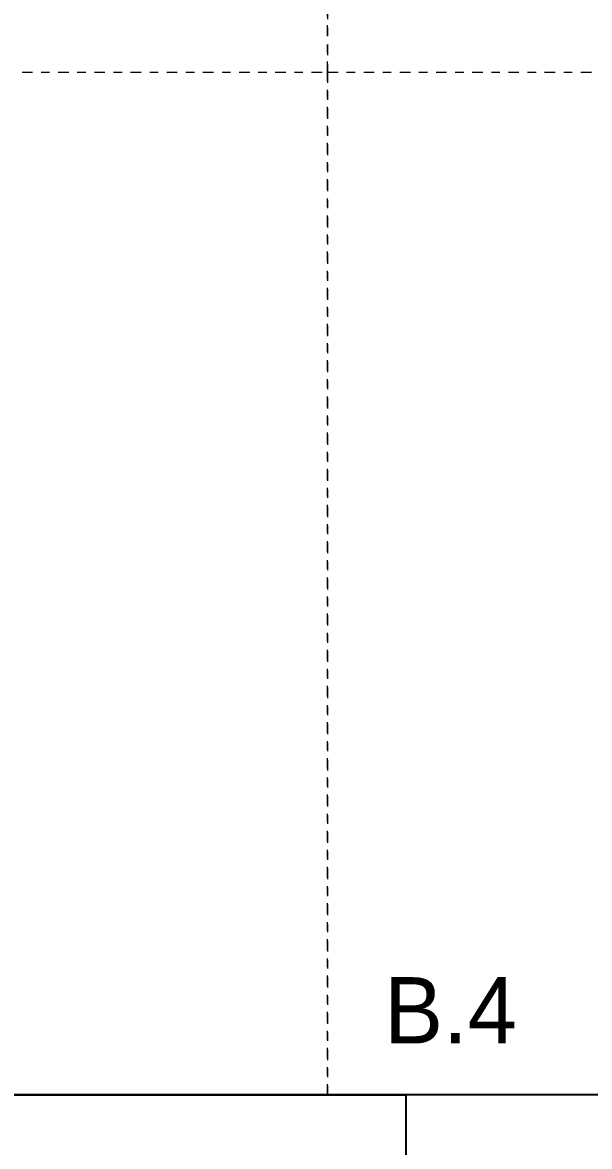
# Model space of a CAD drawing. Header units: millimetres. Extents: x 0 to 77.1, y -22.3 to 58.9.
# Drawn here: x 13.22 to 19.89, y 0.36 to 13.56 of the extents above; entities that cross this region are included whole.
import ezdxf

# ---------------------------------------------------------------- set-up
doc = ezdxf.new("R2010")
doc.units = ezdxf.units.MM
doc.linetypes.add('DASHDOT', pattern=[1, 0.5, -0.25, 0, -0.25])
doc.layers.add('0.1normal', color=7, linetype='Continuous', lineweight=15)

msp = doc.modelspace()

# ---------------------------------------------------------------- linework, layer by layer
for points in [[(0.04328634754983796, 58.76984288560271), (77.09057262551164, 58.76984288560271), (77.09057262551164, 0.9717526389735838), (0.04328634754983796, 0.9717526389735838)], [(0.04328634754986661, 0.9717526389735553), (17.72938652633404, 0.9717526389735553), (17.72938652633404, -12.29025090916259), (0.04328634754986661, -12.29025090916259)]]:
    msp.add_lwpolyline(points, close=True)
at = {"layer": '0.1normal', "color": 252, "linetype": 'DASHDOT', "ltscale": 0.25, "true_color": 0x939598}
for points in [[(16.80763549086566, 26.05159653754431), (0.04328634754980953, 26.05159653754431), (0.04328634754980953, 12.97943049679206), (16.80763549086566, 12.97943049679206)], [(34.37198463418156, 26.05159653754433), (16.80763549086566, 26.05159653754431), (16.80763549086566, 12.97943049679206), (34.37198463418156, 12.97943049679208)], [(16.80763549086572, 0.9717526389735553), (0.04328634754986638, 0.9717526389735553), (0.04328634755034955, 12.97943049679206), (16.8076354908662, 12.97943049679206)], [(34.3719846341813, 0.9717526389735553), (16.80763549086515, 0.9717526389735553), (16.80763549086566, 12.97943049679206), (34.37198463418179, 12.97943049679206)]]:
    msp.add_lwpolyline(points, close=True, dxfattribs=at)

# ---------------------------------------------------------------- texts
at = {"insert": (17.47159954413692, 2.352428379157388), "char_height": 0.7777777139733864, "attachment_point": 1}
msp.add_mtext_dynamic_manual_height_columns('B.4', width=14.79162959389558, gutter_width=8.464086632982458, heights=[0], dxfattribs=at)

doc.saveas('drawing.dxf')
